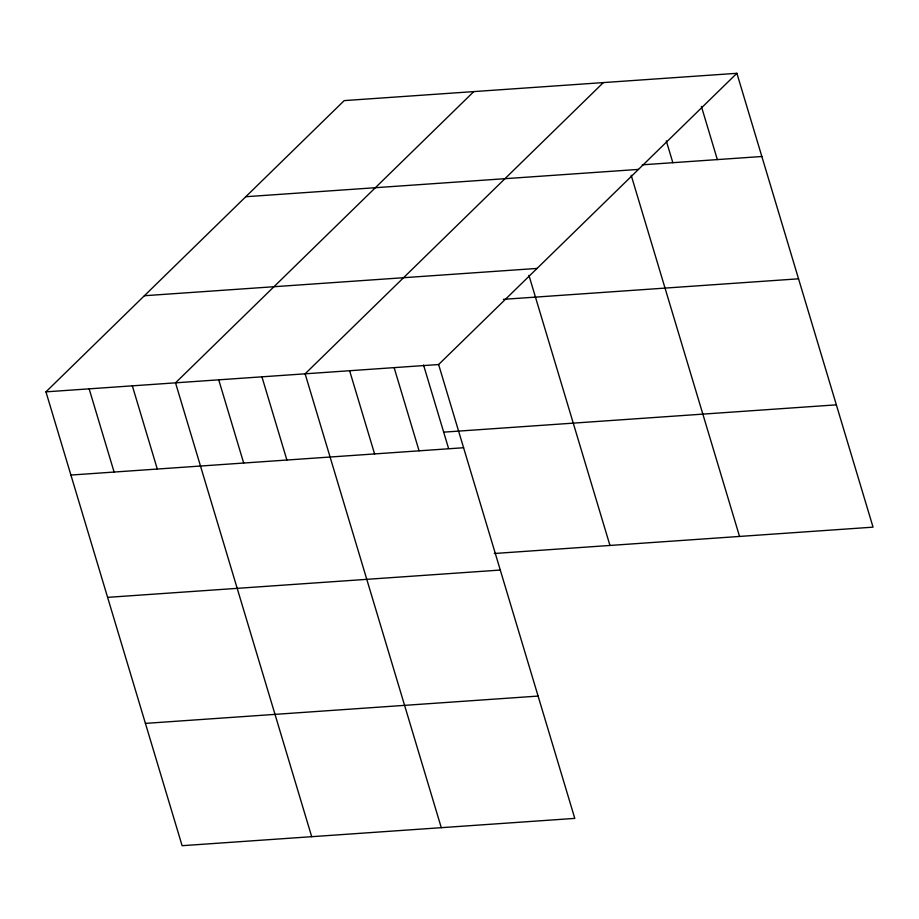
<?xml version="1.0" encoding="UTF-8"?>
<svg xmlns="http://www.w3.org/2000/svg" width="919" height="919" viewBox="0 0 919 919"><rect width="100%" height="100%" fill="white"/><g stroke="black" fill="none" stroke-linecap="round" stroke-linejoin="round"><path stroke-width="1.38" d="M736.889 73.302L438.627 364.533L574.789 818.392L182.111 845.698L45.95 391.85L344.211 100.608L736.889 73.302L873.05 527.15L494.307 553.502M473.79 91.601L175.529 382.832L311.702 836.692M603.381 82.584L305.119 373.815L441.281 827.674M642.243 164.823L761.851 156.494M245.787 196.723L638.464 169.406M144.375 295.734L537.052 268.428M503.405 299.341L798.542 278.813M45.95 391.85L438.627 364.533M443.682 432.148L836.359 404.842M70.912 475.054L463.59 447.737M107.603 597.361L500.281 570.056M145.42 723.391L538.097 696.074M701.381 106.397L717.348 159.596M666.298 140.871L672.846 162.686M631.192 175.299L739.542 536.443M528.93 275.367L609.952 545.449M423.544 365.027L448.575 448.461M394.125 367.623L419.087 450.827M349.622 370.725L374.584 453.929M261.926 376.824L286.889 460.028M218.722 379.823L243.684 463.027M132.336 385.842L157.298 469.046M89.143 388.84L114.105 472.044"/></g></svg>
